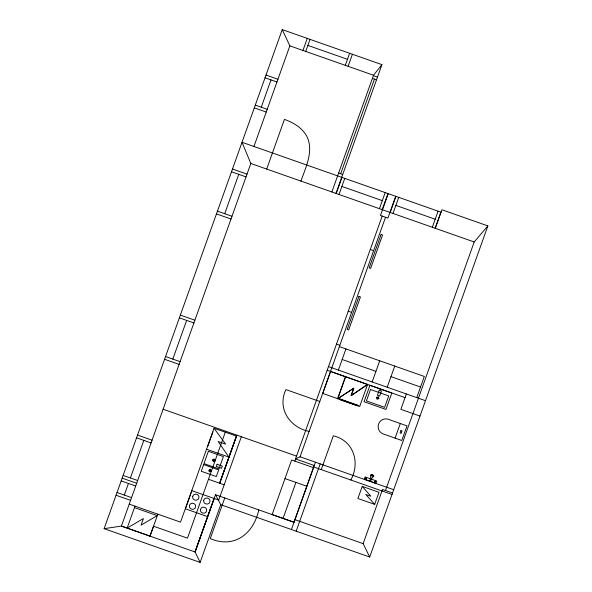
<?xml version="1.0" encoding="UTF-8"?>
<svg xmlns="http://www.w3.org/2000/svg" width="592" height="592" viewBox="0 0 592 592"><rect width="100%" height="100%" fill="white"/><g stroke="black" fill="none" stroke-linecap="round" stroke-linejoin="round"><path stroke-width="0.89" d="M236.867 435.15L219.706 483.235L236.408 436.112M200.14 562.4L195.057 551.973L215.488 494.712L220.742 504.68L200.14 562.4L104.133 528.663L282.236 29.6L381.921 64.632L335.96 193.406M261.257 107.204L270.995 79.898M124.305 495.053L128.442 483.457M130.403 477.966L143.819 440.381M172.827 359.1L186.635 320.398M224.708 213.719L238.761 174.337M253.946 146.476L289.858 45.85L282.236 29.6M104.133 528.663L121.404 526.088L250.816 163.481L242.024 142.287L441.04 212.217M134.991 506.153L127.154 528.094L143.419 518.54L141.074 525.119L157.354 515.536M302.949 50.453L307.248 38.391M305.738 51.43L310.045 39.368M266.696 169.068L284.426 119.392C293.543 122.596 302.505 127.983 307.093 136.804C313.827 151.485 305.746 167.247 300.921 181.093M121.412 526.073L150.005 536.115L157.842 514.159L180.53 522.137L214.038 428.253L236.474 436.089L219.654 483.22M207.947 445.791L212.913 431.871M345.314 65.342L349.62 53.28M348.111 66.319L352.418 54.257M225.293 432.16L187.486 538.15L153.543 526.221L150.005 536.115M121.404 526.088L195.057 551.973L214.008 498.464M241.336 436.726L218.737 500.07L191.882 490.687L185.414 508.817L207.54 516.594M331.86 191.963L373.515 75.251L381.921 64.632M224.753 497.968L210.264 538.565C234.232 549.013 253.709 533.592 258.771 509.919M340.666 173.752L374.447 79.106M336.241 193.503L341.984 177.408M339.031 194.487L344.773 178.392M379.435 208.68L385.177 192.592M382.225 209.664L387.967 193.569M388.234 193.665L380.449 215.473L387.901 218.093L395.685 196.285M314.271 465.504L295.526 458.918L382.188 216.087M294.883 461.109L295.637 459M295.526 458.918L300.055 456.802L385.54 217.264M390.209 212.469L395.952 196.374M283.065 518.414L295.911 482.421M393.007 213.453L398.749 197.358M338.387 370.081L345.943 348.917M337.788 398.705L345.617 376.764L367.558 384.474L359.729 406.415L337.788 398.705L353.875 388.226L351.241 395.611L367.558 384.474M313.323 467.591L314.078 465.475M293.995 522.248L313.471 467.643L291.641 459.977L272.135 514.574L293.995 522.248L215.488 494.712M291.427 529.522L315.447 462.211M296.17 531.187L320.191 463.884M321.256 469.611L333.318 435.823C353.772 440.618 360.358 462.611 350.841 480.008M372.161 381.936L379.716 360.765M432.33 227.269L438.073 211.181M435.127 228.253L440.87 212.158M435.298 228.312L441.921 209.753L487.867 225.9L369.697 557.028L220.742 504.68M387.198 387.227L394.753 366.048M362.23 486.387L357.908 498.494L374.662 504.384L378.984 492.278L362.23 486.387L370.851 496.229L365.738 494.431L374.662 504.384M365.486 479.587L366.278 477.359M369.66 481.059L370.784 477.907L370.585 475.221L371.702 474.451L372.642 474.695L373.7 475.657L373.641 476.294L371.783 478.262L370.666 481.407M406.349 393.969L400.865 409.338L420.002 416.065M374.795 482.865L375.631 480.645M395.086 438.139L401.783 440.492L407 425.87L390.705 420.142C378.562 414.141 372.346 431.686 385.503 434.728L395.086 438.139L400.303 423.517M369.697 557.028L363.155 543.641L382.491 489.48L392.54 493.01M416.753 397.617L424.309 376.46L339.379 346.609M385.488 490.531L474.192 241.98L487.867 225.9M195.057 551.973L214.237 498.479M215 460.998L213.557 461.679L212.395 460.088L214.008 458.955L215.162 460.546M211.322 471.321L209.413 471.831L208.71 470.403L210.323 469.271L211.485 470.869M367.306 384.593L351.012 395.671L353.683 388.189L337.558 398.786M307.892 45.399L347.467 59.311M289.858 45.85L373.515 75.251M373.374 75.643L377.474 77.086M372.398 78.388L376.497 79.824M266.015 75.066L277.937 79.254M265.038 77.804L276.96 81.992M255.293 105.11L267.214 109.298M254.316 107.855L266.237 112.043M338.617 173.034L342.716 174.477M341.902 186.436L382.306 200.636M395.878 205.402L435.201 219.225M250.816 163.481L474.192 241.98M232.478 169.038L247.005 174.144M231.494 171.784L246.028 176.89M370.274 249.476L373.626 250.653M217.442 211.166L231.975 216.272M216.465 213.904L230.998 219.018M348.237 311.207L351.596 312.384M336.485 344.144L339.838 345.328M342.169 359.492L375.935 371.362M390.972 376.653L420.535 387.035M328.471 366.596L425.485 400.688M180.353 315.099L194.879 320.205M179.369 317.845L193.902 322.951M327.169 370.252L405.046 397.624M338.853 398.83L358.819 405.846M319.791 401.487L285.929 389.588C276.908 408.45 289.754 427.535 309.105 431.427M165.56 356.547L180.094 361.653M164.583 359.285L179.11 364.391M370.703 478.129L371.709 478.484M370.451 478.824L365.086 476.937L364.287 479.172L376.068 483.309L376.86 481.074L371.458 479.18M300.055 456.802L393.717 489.717M163.111 409.235L296.525 456.114M313.745 466.977L392.015 494.475M206.549 449.232L228.904 457.091L218.152 441.506L225.604 444.126L214.038 428.253M284.981 478.573L306.841 486.254M137.529 435.083L152.063 440.189M136.552 437.828L151.086 442.934M208.473 479.291L224.183 484.811M294.942 519.665L363.155 543.641M123.136 475.413L137.67 480.519M122.159 478.158L136.693 483.264M121.175 480.896L135.709 486.01M117.038 492.5L131.572 497.606M116.062 495.245L130.595 500.351M129.241 504.132L157.835 514.182M134.465 507.61L157.309 515.639M189.447 505.524C188.426 509.438 194.701 510.918 195.612 507.048C196.633 503.133 190.358 501.653 189.447 505.524M192.696 496.414C191.675 500.329 197.95 501.809 198.86 497.939C199.881 494.024 193.606 492.544 192.696 496.414M200.488 509.401C199.467 513.316 205.742 514.796 206.652 510.926C207.674 507.011 201.398 505.531 200.488 509.401M203.737 500.292C202.723 504.206 208.998 505.686 209.901 501.816C210.922 497.902 204.654 496.429 203.737 500.292M203.641 464.624L201.265 471.276L216.309 476.56L218.685 469.907L203.641 464.624M208.362 451.296L203.966 463.61L219.003 468.901L223.399 456.58L208.362 451.296M209.398 470.24L209.709 471.321L210.796 471.025L210.493 469.952L209.398 470.24M213.083 459.925L213.386 461.005L214.482 460.709L214.171 459.636L213.083 459.925M217.101 464.261L216.317 466.452L221.534 468.287L222.318 466.096L217.101 464.261M330.588 371.487L322.758 393.421L337.603 398.645L345.439 376.704L330.588 371.487M358.959 296.437L347.208 329.381L348.695 329.907L360.454 296.962L358.959 296.437M381.07 234.491L369.164 267.865L370.651 268.383L382.558 235.017L381.07 234.491M339.697 398.882L339.482 399.504L357.538 405.853L357.76 405.231L339.697 398.882M369.919 385.325L364.065 401.731L385.962 409.427L391.815 393.021L369.919 385.325M370.481 389.514L366.404 400.925L384.652 407.333L388.722 395.922L370.481 389.514M376.505 397.291L377.037 399.178L378.947 398.66L378.414 396.781L376.505 397.291M379.243 390.143L377.415 395.256L379.65 396.048L381.477 390.927L379.243 390.143M377.03 397.587L377.333 398.668L378.429 398.372L378.118 397.291L377.03 397.587M366.515 478.469C366.485 479.394 365.331 477.996 366.515 478.469M374.706 481.348C374.137 482.088 375.927 481.718 374.706 481.348M400.895 430.643L400.066 432.967L401.191 433.366L402.02 431.043L400.895 430.643M370.599 475.272C375.957 478.477 372.997 473.933 370.599 475.272"/></g></svg>
